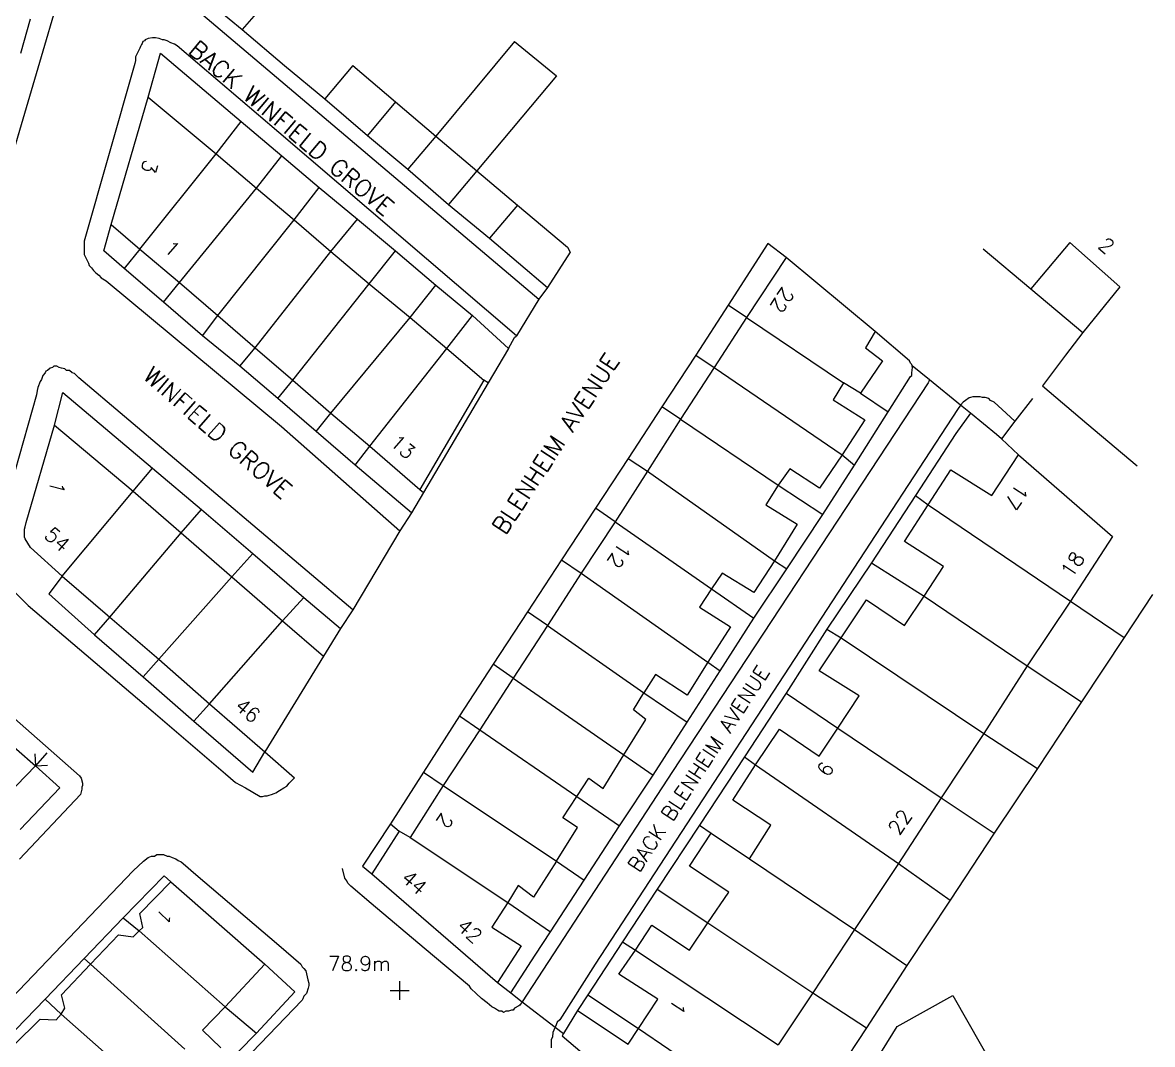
# Model space of a CAD drawing. Extents: x 427500 to 429848, y 434500 to 436505.
# Drawn here: x 429735.8 to 429828.3, y 434764.6 to 434848.3 of the extents above; entities that cross this region are included whole.
import ezdxf

# ---------------------------------------------------------------- set-up
doc = ezdxf.new("R2010")
doc.units = 0
doc.layers.add('LPTIP_Ex_Base', color=8, linetype='Continuous')
doc.styles.add('MtXpl_Romans', font='romans__.ttf')

msp = doc.modelspace()

# ---------------------------------------------------------------- linework, layer by layer
at = {"layer": 'LPTIP_Ex_Base', "color": 251, "true_color": 0x636466}
for p, q in [((429737.15, 434845.05), (429740.4, 434856)), ((429750.2, 434850.65), (429753.75, 434847.75)), ((429756.05, 434850.4), (429753.75, 434847.75)), ((429749.8, 434849.55), (429778.05, 434825.65)), ((429735.6, 434845.8), (429736.4, 434848.6)), ((429745.8, 434846.9), (429745.75, 434846.8)), ((429746.05, 434847), (429745.8, 434846.9)), ((429746.4, 434847.05), (429746.05, 434847)), ((429746.65, 434847.05), (429746.4, 434847.05)), ((429746.95, 434847), (429746.65, 434847.05)), ((429747.2, 434846.9), (429746.95, 434847)), ((429747.35, 434846.9), (429747.2, 434846.9)), ((429747.6, 434846.8), (429747.35, 434846.9)), ((429753.75, 434847.75), (429757.2, 434844.8)), ((429745.35, 434846.2), (429745, 434845.5)), ((429745.4, 434846.35), (429745.35, 434846.2)), ((429745.5, 434846.5), (429745.4, 434846.35)), ((429745.55, 434846.6), (429745.5, 434846.5)), ((429745.6, 434846.75), (429745.55, 434846.6)), ((429745.75, 434846.8), (429745.6, 434846.75)), ((429747.9, 434846.65), (429747.6, 434846.8)), ((429748.2, 434846.55), (429747.9, 434846.65)), ((429748.4, 434846.4), (429748.2, 434846.55)), ((429756.75, 434839.3), (429748.4, 434846.4)), ((429776.05, 434846.75), (429769.6, 434839)), ((429776.05, 434846.75), (429779.5, 434843.95)), ((429733.16, 434831.51), (429737.15, 434845.05)), ((429745, 434845.2), (429744.95, 434844.95)), ((429745, 434845.5), (429745, 434845.2)), ((429746.05, 434842.2), (429747.05, 434845.8)), ((429747.05, 434845.8), (429753.65, 434840.2)), ((429744.9, 434844.75), (429740.8, 434830.4)), ((429744.95, 434844.95), (429744.9, 434844.75)), ((429757.2, 434844.8), (429760.5, 434842.05)), ((429762.8, 434844.8), (429760.5, 434842.05)), ((429762.8, 434844.8), (429766.3, 434841.8)), ((429779.5, 434843.95), (429772.95, 434836.15)), ((429743, 434831.75), (429746.05, 434842.2)), ((429746.05, 434842.2), (429751.6, 434837.55)), ((429760.5, 434842.05), (429764, 434839.05)), ((429766.3, 434841.8), (429764, 434839.05)), ((429766.3, 434841.8), (429769.6, 434839)), ((429751.6, 434837.55), (429753.65, 434840.2)), ((429753.65, 434840.2), (429757, 434837.4)), ((429776.2, 434822.65), (429756.75, 434839.3)), ((429764, 434839.05), (429767.3, 434836.3)), ((429769.6, 434839), (429767.3, 434836.3)), ((429769.6, 434839), (429772.95, 434836.15)), ((429745.35, 434829.75), (429751.6, 434837.55)), ((429751.6, 434837.55), (429754.9, 434834.75)), ((429754.9, 434834.75), (429757, 434837.4)), ((429757, 434837.4), (429760.05, 434834.8)), ((429767.3, 434836.3), (429770.65, 434833.4)), ((429772.95, 434836.15), (429770.65, 434833.4)), ((429772.95, 434836.15), (429776.3, 434833.35)), ((429748.6, 434827), (429754.9, 434834.75)), ((429754.9, 434834.75), (429758, 434832.15)), ((429758, 434832.15), (429760.05, 434834.8)), ((429760.05, 434834.8), (429763.2, 434832.2)), ((429770.65, 434833.4), (429774, 434830.65)), ((429776.3, 434833.35), (429774, 434830.65)), ((429776.3, 434833.35), (429780.4, 434829.9)), ((429751.75, 434824.3), (429758, 434832.15)), ((429758, 434832.15), (429761, 434829.55)), ((429761, 434829.55), (429763.2, 434832.2)), ((429763.2, 434832.2), (429766.3, 434829.6)), ((429742.4, 434829.6), (429743, 434831.75)), ((429743, 434831.75), (429745.35, 434829.75)), ((429740.8, 434830.4), (429740.8, 434829.3)), ((429774, 434830.65), (429778.75, 434826.6)), ((429821.55, 434830.3), (429818.35, 434826.5)), ((429825.65, 434826.65), (429821.55, 434830.3)), ((429740.8, 434829.3), (429741.15, 434828.6)), ((429744.08, 434828.16), (429742.4, 434829.6)), ((429745.35, 434829.75), (429744.08, 434828.16)), ((429745.35, 434829.75), (429748.6, 434827)), ((429754.8, 434821.65), (429761, 434829.55)), ((429761, 434829.55), (429764.15, 434826.9)), ((429764.15, 434826.9), (429766.3, 434829.6)), ((429766.3, 434829.6), (429769.6, 434826.8)), ((429780.6, 434829.5), (429778.75, 434826.6)), ((429780.4, 434829.9), (429780.6, 434829.5)), ((429796.8, 434830.2), (429793.55, 434825.16)), ((429798.3, 434829.05), (429796.8, 434830.2)), ((429814.44, 434829.78), (429818.35, 434826.5)), ((429741.15, 434828.6), (429741.2, 434828.4)), ((429741.2, 434828.4), (429741.4, 434828.2)), ((429798.3, 434829.05), (429795.05, 434824.15)), ((429805.6, 434823), (429798.3, 434829.05)), ((429741.4, 434828.2), (429741.55, 434828)), ((429741.55, 434828), (429741.75, 434827.8)), ((429741.75, 434827.8), (429742, 434827.6)), ((429742, 434827.6), (429742.2, 434827.4)), ((429747.3, 434825.4), (429744.08, 434828.16)), ((429742.2, 434827.4), (429742.6, 434827.15)), ((429742.6, 434827.15), (429756.95, 434815.2)), ((429747.3, 434825.4), (429748.6, 434827)), ((429748.6, 434827), (429751.75, 434824.3)), ((429757.9, 434819), (429764.15, 434826.9)), ((429764.15, 434826.9), (429767.5, 434824.15)), ((429767.5, 434824.15), (429769.6, 434826.8)), ((429769.6, 434826.8), (429772.6, 434824.3)), ((429778.75, 434826.6), (429778.05, 434825.65)), ((429825.65, 434826.65), (429822.6, 434822.9)), ((429778.05, 434825.65), (429776.2, 434822.65)), ((429818.35, 434826.5), (429822.6, 434822.9)), ((429750.5, 434822.65), (429747.3, 434825.4)), ((429793.55, 434825.16), (429790.9, 434821.05)), ((429795.05, 434824.15), (429793.55, 434825.16)), ((429750.5, 434822.65), (429751.75, 434824.3)), ((429751.75, 434824.3), (429754.8, 434821.65)), ((429761, 434816.3), (429767.5, 434824.15)), ((429767.5, 434824.15), (429770.5, 434821.6)), ((429770.5, 434821.6), (429772.6, 434824.3)), ((429772.6, 434824.3), (429775.55, 434821.6)), ((429795.05, 434824.15), (429792.4, 434820.05)), ((429795.05, 434824.15), (429803, 434818.8)), ((429805.6, 434823), (429804.8, 434821.65)), ((429808.4, 434820.6), (429805.6, 434823)), ((429822.6, 434822.9), (429821.2, 434821.05)), ((429753.55, 434820.15), (429750.5, 434822.65)), ((429775.55, 434821.6), (429776.05, 434822.5)), ((429776.05, 434822.5), (429776.2, 434822.65)), ((429753.55, 434820.15), (429754.8, 434821.65)), ((429754.8, 434821.65), (429757.9, 434819)), ((429764.2, 434813.6), (429770.5, 434821.6)), ((429770.5, 434821.6), (429773.55, 434819)), ((429775.55, 434821.6), (429773.9, 434818.8)), ((429790.9, 434821.05), (429788.13, 434816.83)), ((429790.9, 434821.05), (429792.4, 434820.05)), ((429804.8, 434821.65), (429806.2, 434820.6)), ((429821.2, 434821.05), (429819.3, 434818.55)), ((429738.2, 434820.05), (429738, 434820)), ((429738.3, 434820.15), (429738.2, 434820.05)), ((429738.55, 434820.15), (429738.3, 434820.15)), ((429738.75, 434820.05), (429738.55, 434820.15)), ((429738.95, 434820), (429738.75, 434820.05)), ((429756.65, 434817.5), (429753.55, 434820.15)), ((429792.4, 434820.05), (429789.65, 434815.8)), ((429792.4, 434820.05), (429802.9, 434812.9)), ((429806.2, 434820.6), (429804.4, 434817.95)), ((429808.5, 434820.4), (429808.4, 434820.6)), ((429808.6, 434820.3), (429808.5, 434820.4)), ((429808.622, 434820.189), (429808.6, 434820.3)), ((429808.6, 434819.6), (429808.65, 434820.05)), ((429810.052, 434819.026), (429808.622, 434820.189)), ((429808.65, 434820.05), (429808.622, 434820.189)), ((429737.4, 434819.4), (429737.3, 434819.05)), ((429737.6, 434819.6), (429737.4, 434819.4)), ((429737.65, 434819.75), (429737.6, 434819.6)), ((429737.8, 434819.8), (429737.65, 434819.75)), ((429738, 434820), (429737.8, 434819.8)), ((429739.2, 434819.95), (429738.95, 434820)), ((429739.35, 434819.8), (429739.2, 434819.95)), ((429739.6, 434819.8), (429739.35, 434819.8)), ((429739.8, 434819.6), (429739.6, 434819.8)), ((429740, 434819.55), (429739.8, 434819.6)), ((429740.35, 434819.2), (429740, 434819.55)), ((429762.8, 434800.2), (429740.35, 434819.2)), ((429806.65, 434816.4), (429808.5, 434819.3)), ((429808.5, 434819.3), (429808.6, 434819.4)), ((429808.6, 434819.4), (429808.6, 434819.6)), ((429737, 434818.4), (429736.95, 434818.15)), ((429737.2, 434818.9), (429737, 434818.4)), ((429737.3, 434819.05), (429737.2, 434818.9)), ((429756.65, 434817.5), (429757.9, 434819)), ((429757.9, 434819), (429761, 434816.3)), ((429773.55, 434819), (429768.3, 434810.05)), ((429773.9, 434818.8), (429768.6, 434809.8)), ((429773.9, 434818.8), (429773.55, 434819)), ((429809.95, 434818.8), (429789, 434786.95)), ((429803, 434818.8), (429802.15, 434817.4)), ((429804.4, 434817.95), (429803, 434818.8)), ((429810, 434818.9), (429809.95, 434818.8)), ((429810.052, 434819.026), (429810, 434818.9)), ((429812.601, 434816.951), (429810.052, 434819.026)), ((429819.3, 434818.55), (429822.95, 434815.47)), ((429736.9, 434817.8), (429733.2, 434804.8)), ((429736.95, 434818.15), (429736.9, 434817.8)), ((429738.37, 434815.33), (429739.05, 434818)), ((429739.05, 434818), (429746.4, 434811.8)), ((429759.8, 434814.8), (429756.65, 434817.5)), ((429802.15, 434817.4), (429804.75, 434815.75)), ((429804.4, 434817.95), (429806.65, 434816.4)), ((429813, 434817.35), (429812.8, 434817.2)), ((429813.3, 434817.55), (429813, 434817.35)), ((429813.4, 434817.6), (429813.3, 434817.55)), ((429813.6, 434817.65), (429813.4, 434817.6)), ((429814.2, 434817.65), (429813.6, 434817.65)), ((429814.4, 434817.6), (429814.2, 434817.65)), ((429814.6, 434817.6), (429814.4, 434817.6)), ((429814.9, 434817.5), (429814.6, 434817.6)), ((429815.05, 434817.35), (429814.9, 434817.5)), ((429815.35, 434817.2), (429815.05, 434817.35)), ((429818.5, 434817.5), (429817.05, 434815.65)), ((429788.13, 434816.83), (429785.35, 434812.6)), ((429789.65, 434815.8), (429788.13, 434816.83)), ((429803.9, 434812.05), (429806.65, 434816.4)), ((429812.35, 434816.6), (429806.05, 434807)), ((429812.601, 434816.951), (429812.35, 434816.6)), ((429812.8, 434817.2), (429812.601, 434816.951)), ((429813.4, 434816.3), (429812.601, 434816.951)), ((429816, 434816.6), (429815.35, 434817.2)), ((429817.05, 434815.65), (429816, 434816.6)), ((429759.8, 434814.8), (429761, 434816.3)), ((429761, 434816.3), (429764.2, 434813.6)), ((429789.65, 434815.8), (429786.95, 434811.55)), ((429789.65, 434815.8), (429797.65, 434810.4)), ((429804.75, 434815.75), (429802.9, 434812.9)), ((429813.4, 434816.3), (429812.2, 434814.65)), ((429815.55, 434814.55), (429813.4, 434816.3)), ((429817.05, 434815.65), (429815.95, 434814.2)), ((429822.95, 434815.47), (429827.05, 434812)), ((429736.05, 434807.35), (429738.37, 434815.33)), ((429738.37, 434815.33), (429744.8, 434809.9)), ((429756.95, 434815.2), (429766.65, 434806.65)), ((429763, 434812.05), (429759.8, 434814.8)), ((429812.2, 434814.65), (429808.9, 434809.55)), ((429815.95, 434814.2), (429815.55, 434814.55)), ((429763, 434812.05), (429764.2, 434813.6)), ((429764.2, 434813.6), (429768.3, 434810.05)), ((429815.95, 434814.2), (429817.35, 434812.9)), ((429802.9, 434812.9), (429801.05, 434810.15)), ((429802.9, 434812.9), (429803.9, 434812.05)), ((429815.15, 434809.55), (429817.35, 434812.9)), ((429817.35, 434812.9), (429825.05, 434806.2)), ((429744.8, 434809.9), (429746.4, 434811.8)), ((429746.4, 434811.8), (429750.4, 434808.4)), ((429767.6, 434808.15), (429763, 434812.05)), ((429785.35, 434812.6), (429782.68, 434808.53)), ((429785.35, 434812.6), (429786.95, 434811.55)), ((429798.6, 434811.75), (429797.65, 434810.4)), ((429801.05, 434810.15), (429798.6, 434811.75)), ((429801.3, 434808), (429803.9, 434812.05)), ((429786.95, 434811.55), (429784.3, 434807.4)), ((429786.95, 434811.55), (429797.35, 434804.2)), ((429809.95, 434808.8), (429811.8, 434811.65)), ((429811.8, 434811.65), (429815.15, 434809.55)), ((429739, 434802.95), (429744.8, 434809.9)), ((429744.8, 434809.9), (429748.75, 434806.5)), ((429768.3, 434810.05), (429768.6, 434809.8)), ((429797.65, 434810.4), (429796.65, 434808.8)), ((429797.65, 434810.4), (429801.3, 434808)), ((429768.6, 434809.8), (429767.6, 434808.15)), ((429808.9, 434809.55), (429805.3, 434804.05)), ((429808.9, 434809.55), (429809.95, 434808.8)), ((429748.75, 434806.5), (429750.4, 434808.4)), ((429750.4, 434808.4), (429754.6, 434804.8)), ((429767.6, 434808.15), (429766.65, 434806.65)), ((429782.68, 434808.53), (429779.9, 434804.3)), ((429784.3, 434807.4), (429782.68, 434808.53)), ((429796.65, 434808.8), (429799.2, 434807.2)), ((429808, 434805.8), (429809.95, 434808.8)), ((429809.95, 434808.8), (429821.6, 434800.9)), ((429735.95, 434807), (429736.05, 434807.35)), ((429784.3, 434807.4), (429781.5, 434803.2)), ((429784.3, 434807.4), (429792.2, 434801.9)), ((429799.2, 434807.2), (429797.35, 434804.2)), ((429798.35, 434803.55), (429801.3, 434808)), ((429735.9, 434806.8), (429735.95, 434807)), ((429735.9, 434806.15), (429735.9, 434806.8)), ((429742.9, 434799.6), (429748.75, 434806.5)), ((429748.75, 434806.5), (429752.9, 434802.9)), ((429766.65, 434806.65), (429762.8, 434800.2)), ((429806.05, 434807), (429782.65, 434771.15)), ((429825.05, 434806.2), (429821.6, 434800.9)), ((429735.95, 434806), (429735.9, 434806.15)), ((429736.4, 434805.3), (429735.95, 434806)), ((429739, 434802.95), (429736.4, 434805.3)), ((429811.2, 434803.75), (429808, 434805.8)), ((429752.9, 434802.9), (429754.6, 434804.8)), ((429754.6, 434804.8), (429758.8, 434801.2)), ((429779.9, 434804.3), (429777.12, 434800.04)), ((429779.9, 434804.3), (429781.5, 434803.2)), ((429797.35, 434804.2), (429795.65, 434801.6)), ((429795.65, 434799.5), (429798.35, 434803.55)), ((429797.35, 434804.2), (429798.35, 434803.55)), ((429805.3, 434804.05), (429801.65, 434798.6)), ((429805.3, 434804.05), (429809.6, 434801.3)), ((429809.6, 434801.3), (429811.2, 434803.75)), ((429739, 434802.95), (429737.9, 434801.5)), ((429739, 434802.95), (429742.9, 434799.6)), ((429746.9, 434796.15), (429752.9, 434802.9)), ((429752.9, 434802.9), (429757.05, 434799.3)), ((429781.5, 434803.2), (429778.75, 434798.9)), ((429781.5, 434803.2), (429791.9, 434795.9)), ((429793.05, 434803.2), (429792.2, 434801.9)), ((429795.65, 434801.6), (429793.05, 434803.2)), ((429734.75, 434802), (429736.2, 434800.55)), ((429792.2, 434801.9), (429791.2, 434800.4)), ((429792.2, 434801.9), (429795.65, 434799.5)), ((429737.9, 434801.5), (429741.65, 434798.15)), ((429757.05, 434799.3), (429758.8, 434801.2)), ((429758.8, 434801.2), (429761.8, 434798.65)), ((429802.8, 434797.9), (429804.9, 434801)), ((429804.9, 434801), (429808, 434798.9)), ((429808, 434798.9), (429809.6, 434801.3)), ((429809.6, 434801.3), (429818.05, 434795.6)), ((429821.6, 434800.9), (429818.05, 434795.6)), ((429821.6, 434800.9), (429825.99, 434797.93)), ((429828.31, 434801.45), (429825.99, 434797.93)), ((429736.2, 434800.55), (429746.44, 434791.82)), ((429762.8, 434800.2), (429761.8, 434798.65)), ((429777.12, 434800.04), (429774.31, 434795.74)), ((429778.75, 434798.9), (429777.12, 434800.04)), ((429791.2, 434800.4), (429793.75, 434798.8)), ((429741.65, 434798.15), (429742.9, 434799.6)), ((429742.9, 434799.6), (429746.9, 434796.15)), ((429751.05, 434792.5), (429757.05, 434799.3)), ((429757.05, 434799.3), (429760.4, 434796.4)), ((429778.75, 434798.9), (429775.95, 434794.6)), ((429778.75, 434798.9), (429786.65, 434793.4)), ((429793.75, 434798.8), (429791.9, 434795.9)), ((429792.9, 434795.2), (429795.65, 434799.5)), ((429741.65, 434798.15), (429745.62, 434794.71)), ((429761.8, 434798.65), (429760.4, 434796.4)), ((429801.65, 434798.6), (429798.3, 434793.35)), ((429801, 434795.2), (429802.8, 434797.9)), ((429801.65, 434798.6), (429802.8, 434797.9)), ((429802.8, 434797.9), (429814.5, 434790.05)), ((429825.99, 434797.93), (429822.5, 434792.65)), ((429728.2, 434797.35), (429740.4, 434786.6)), ((429746.9, 434796.15), (429745.62, 434794.71)), ((429746.9, 434796.15), (429751.05, 434792.5)), ((429760.4, 434796.4), (429755.6, 434788.55)), ((429774.31, 434795.74), (429771.55, 434791.5)), ((429775.95, 434794.6), (429774.31, 434795.74)), ((429791.9, 434795.9), (429790.2, 434793.2)), ((429790.2, 434791), (429792.9, 434795.2)), ((429791.9, 434795.9), (429792.9, 434795.2)), ((429804.3, 434793.15), (429801, 434795.2)), ((429818.05, 434795.6), (429814.5, 434790.05)), ((429818.05, 434795.6), (429822.5, 434792.65)), ((429745.62, 434794.71), (429749.79, 434791.08)), ((429775.95, 434794.6), (429773.2, 434790.35)), ((429775.95, 434794.6), (429785, 434788.3)), ((429787.6, 434794.9), (429786.65, 434793.4)), ((429790.2, 434793.2), (429787.6, 434794.9)), ((429730, 434793.4), (429736.8, 434787.4)), ((429785.8, 434792), (429786.65, 434793.4)), ((429786.65, 434793.4), (429790.2, 434791)), ((429798.3, 434793.35), (429794.9, 434788.15)), ((429798.3, 434793.35), (429802.55, 434790.5)), ((429751.05, 434792.5), (429749.79, 434791.08)), ((429751.05, 434792.5), (429755.6, 434788.55)), ((429802.55, 434790.5), (429804.3, 434793.15)), ((429822.5, 434792.65), (429818.9, 434787.2)), ((429746.44, 434791.82), (429752.37, 434786.76)), ((429771.55, 434791.5), (429768.6, 434786.9)), ((429771.55, 434791.5), (429773.2, 434790.35)), ((429786.8, 434791.2), (429785.8, 434792)), ((429749.79, 434791.08), (429754.6, 434786.9)), ((429785, 434788.3), (429786.8, 434791.2)), ((429787.4, 434786.65), (429790.2, 434791)), ((429801, 434788.2), (429802.55, 434790.5)), ((429802.55, 434790.5), (429811, 434784.8)), ((429773.2, 434790.35), (429770.2, 434785.8)), ((429773.2, 434790.35), (429781.15, 434784.9)), ((429795.8, 434787.5), (429797.75, 434790.4)), ((429797.75, 434790.4), (429801, 434788.2)), ((429814.5, 434790.05), (429811, 434784.8)), ((429814.5, 434790.05), (429818.9, 434787.2)), ((429754.6, 434786.9), (429755.6, 434788.55)), ((429755.6, 434788.55), (429758.031, 434786.439)), ((429783.3, 434785.55), (429785, 434788.3)), ((429785, 434788.3), (429787.4, 434786.65)), ((429794.9, 434788.15), (429791.2, 434782.55)), ((429794.9, 434788.15), (429795.8, 434787.5)), ((429733.5, 434784), (429736.8, 434787.4)), ((429736.8, 434787.4), (429738.8, 434785.6)), ((429752.37, 434786.76), (429753.2, 434786.05)), ((429768.6, 434786.9), (429765.9, 434782.65)), ((429768.6, 434786.9), (429770.2, 434785.8)), ((429789, 434786.95), (429776.683, 434768.08)), ((429793.95, 434784.6), (429795.8, 434787.5)), ((429795.8, 434787.5), (429807.5, 434779.4)), ((429818.9, 434787.2), (429815.35, 434781.9)), ((429740.4, 434786.6), (429740.55, 434786.4)), ((429740.55, 434786.4), (429740.65, 434786)), ((429740.65, 434785.8), (429740.6, 434785.65)), ((429740.65, 434786), (429740.65, 434785.8)), ((429753.2, 434786.05), (429754, 434785.6)), ((429757.4, 434785.75), (429757.6, 434786)), ((429757.6, 434786), (429758, 434786.4)), ((429758, 434786.4), (429758.031, 434786.439)), ((429770.2, 434785.8), (429767.5, 434781.55)), ((429770.2, 434785.8), (429779.5, 434779.6)), ((429781.15, 434784.9), (429782.15, 434786.4)), ((429782.15, 434786.4), (429783.3, 434785.55)), ((429784.65, 434782.5), (429787.4, 434786.65)), ((429740.5, 434785.05), (429735.5, 434779.75)), ((429738.8, 434785.6), (429735.56, 434782.2)), ((429740.6, 434785.5), (429740.5, 434785.05)), ((429740.6, 434785.65), (429740.6, 434785.5)), ((429754, 434785.6), (429755.2, 434784.9)), ((429755.2, 434784.9), (429755.4, 434784.9)), ((429755.4, 434784.9), (429755.6, 434784.95)), ((429755.6, 434784.95), (429755.8, 434784.95)), ((429755.8, 434784.95), (429755.95, 434785)), ((429755.95, 434785), (429756.15, 434785.05)), ((429756.15, 434785.05), (429756.35, 434785.15)), ((429756.35, 434785.15), (429756.5, 434785.2)), ((429756.5, 434785.2), (429756.8, 434785.4)), ((429756.8, 434785.4), (429757.15, 434785.6)), ((429757.15, 434785.6), (429757.4, 434785.75)), ((429780, 434783.15), (429781.15, 434784.9)), ((429781.15, 434784.9), (429784.65, 434782.5)), ((429797.05, 434782.55), (429793.95, 434784.6)), ((429811, 434784.8), (429807.5, 434779.4)), ((429811, 434784.8), (429815.35, 434781.9)), ((429781.2, 434782.35), (429780, 434783.15)), ((429765.9, 434782.65), (429763.6, 434779.2)), ((429765.9, 434782.65), (429766.6, 434782.05)), ((429779.5, 434779.6), (429781.2, 434782.35)), ((429781.75, 434778.05), (429784.65, 434782.5)), ((429791.2, 434782.55), (429787.75, 434777.3)), ((429791.2, 434782.55), (429792.15, 434781.9)), ((429795.3, 434779.8), (429797.05, 434782.55)), ((429766.6, 434782.05), (429764.35, 434778.55)), ((429767.5, 434781.55), (429766.6, 434782.05)), ((429767.5, 434781.55), (429775.5, 434776.2)), ((429790.4, 434779.2), (429792.15, 434781.9)), ((429792.15, 434781.9), (429795.3, 434779.8)), ((429815.35, 434781.9), (429811.75, 434776.4)), ((429744.8, 434778.8), (429745.65, 434779.6)), ((429745.65, 434779.6), (429746.05, 434779.9)), ((429746.05, 434779.9), (429746.3, 434780)), ((429746.3, 434780), (429746.55, 434780)), ((429746.55, 434780), (429746.75, 434780.15)), ((429746.75, 434780.15), (429747.3, 434780.15)), ((429747.3, 434780.15), (429747.6, 434780)), ((429747.6, 434780), (429747.75, 434780)), ((429747.75, 434780), (429748, 434779.9)), ((429748, 434779.9), (429748.3, 434779.8)), ((429748.3, 434779.8), (429748.5, 434779.65)), ((429748.5, 434779.65), (429748.75, 434779.55)), ((429748.75, 434779.55), (429748.9, 434779.4)), ((429748.9, 434779.4), (429749.95, 434778.5)), ((429779.5, 434779.6), (429777.6, 434776.65)), ((429779.5, 434779.6), (429781.75, 434778.05)), ((429795.3, 434779.8), (429803.9, 434774)), ((429807.5, 434779.4), (429803.9, 434774)), ((429807.5, 434779.4), (429811.75, 434776.4)), ((429722.9, 434755.9), (429744.8, 434778.8)), ((429744, 434774.95), (429747.35, 434778.4)), ((429747.35, 434778.4), (429747.9, 434777.9)), ((429749.95, 434778.5), (429756.73, 434772.71)), ((429762.15, 434778.2), (429761.95, 434779)), ((429763.6, 434779.2), (429764.35, 434778.55)), ((429764.35, 434778.55), (429774.65, 434769.65)), ((429793.6, 434777.05), (429790.4, 434779.2)), ((429745.35, 434775.3), (429747.9, 434777.9)), ((429747.9, 434777.9), (429755.6, 434771.15)), ((429762.3, 434778), (429762.15, 434778.2)), ((429762.4, 434777.8), (429762.3, 434778)), ((429762.65, 434777.55), (429762.4, 434777.8)), ((429764.32, 434776.14), (429762.65, 434777.55)), ((429776.35, 434777.6), (429775.5, 434776.2)), ((429777.6, 434776.65), (429776.35, 434777.6)), ((429779, 434773.8), (429781.75, 434778.05)), ((429787.75, 434777.3), (429784.9, 434773)), ((429787.75, 434777.3), (429791.9, 434774.55)), ((429791.9, 434774.55), (429793.6, 434777.05)), ((429768.66, 434772.47), (429764.32, 434776.14)), ((429775.5, 434776.2), (429774.2, 434774.2)), ((429775.5, 434776.2), (429779, 434773.8)), ((429811.75, 434776.4), (429808.2, 434771.05)), ((429740.79, 434771.61), (429744, 434774.95)), ((429744, 434774.95), (429745.3, 434773.9)), ((429745.6, 434774.15), (429745.35, 434775.3)), ((429744.8, 434773.4), (429745.3, 434773.9)), ((429745.3, 434773.9), (429745.6, 434774.15)), ((429745.3, 434773.9), (429752.35, 434767.65)), ((429774.2, 434774.2), (429776.6, 434772.65)), ((429777.75, 434771.9), (429779, 434773.8)), ((429785.95, 434772.3), (429787.3, 434774.35)), ((429787.3, 434774.35), (429790.4, 434772.3)), ((429790.4, 434772.3), (429791.9, 434774.55)), ((429791.9, 434774.55), (429800.5, 434768.8)), ((429803.9, 434774), (429800.5, 434768.8)), ((429803.9, 434774), (429808.2, 434771.05)), ((429741.3, 434771.15), (429743.6, 434773.55)), ((429743.6, 434773.55), (429744.8, 434773.4)), ((429784.9, 434773), (429782.05, 434768.65)), ((429784.9, 434773), (429785.95, 434772.3)), ((429756.73, 434772.71), (429758.55, 434771.15)), ((429772.35, 434769.35), (429768.66, 434772.47)), ((429776.6, 434772.65), (429774.65, 434769.65)), ((429784.6, 434770.35), (429785.95, 434772.3)), ((429785.95, 434772.3), (429797.65, 434764.55)), ((429737.6, 434768.3), (429740.79, 434771.61)), ((429738.95, 434768.65), (429741.3, 434771.15)), ((429741.3, 434771.15), (429740.79, 434771.61)), ((429741.3, 434771.15), (429749.05, 434764.2)), ((429752.35, 434767.65), (429755.6, 434771.15)), ((429755.6, 434771.15), (429758.05, 434768.9)), ((429758.55, 434771.15), (429758.65, 434770.95)), ((429775.75, 434768.8), (429777.75, 434771.9)), ((429782.65, 434771.15), (429779.75, 434766.6)), ((429808.2, 434771.05), (429804.9, 434765.95)), ((429758.65, 434770.95), (429758.8, 434770.8)), ((429758.8, 434770.8), (429758.95, 434770.6)), ((429758.95, 434770.6), (429759.13, 434769.88)), ((429787.8, 434768.3), (429784.6, 434770.35)), ((429759.15, 434769.2), (429759, 434768.75)), ((429759.13, 434769.88), (429759.2, 434769.6)), ((429759.2, 434769.4), (429759.15, 434769.2)), ((429759.2, 434769.6), (429759.2, 434769.4)), ((429772.5, 434769.15), (429772.35, 434769.35)), ((429772.9, 434768.75), (429772.5, 434769.15)), ((429774.65, 434769.65), (429775.75, 434768.8)), ((429734.4, 434765), (429737.6, 434768.3)), ((429737.6, 434768.3), (429738.9, 434767.05)), ((429739.2, 434767.55), (429738.95, 434768.65)), ((429758.05, 434768.9), (429754.9, 434765.5)), ((429758.696, 434768.307), (429758.65, 434768.2)), ((429758.8, 434768.55), (429758.696, 434768.307)), ((429759, 434768.75), (429758.8, 434768.55)), ((429773.35, 434768.35), (429772.9, 434768.75)), ((429773.8, 434768), (429773.35, 434768.35)), ((429775.75, 434768.8), (429776.683, 434768.08)), ((429782.05, 434768.65), (429781.2, 434767.35)), ((429782.05, 434768.65), (429786.2, 434765.9)), ((429786.2, 434765.9), (429787.8, 434768.3)), ((429800.5, 434768.8), (429797.65, 434764.55)), ((429800.5, 434768.8), (429804.9, 434765.95)), ((429807.4, 434766.05), (429811.95, 434768.6)), ((429811.95, 434768.6), (429817.9, 434758.2)), ((429758.65, 434768.2), (429736.05, 434744.75)), ((429738.9, 434767.05), (429739.2, 434767.55)), ((429750.5, 434765.75), (429752.35, 434767.65)), ((429752.35, 434767.65), (429754.9, 434765.5)), ((429774.2, 434767.65), (429773.8, 434768)), ((429774.4, 434767.55), (429774.2, 434767.65)), ((429774.65, 434767.4), (429774.4, 434767.55)), ((429774.8, 434767.3), (429774.65, 434767.4)), ((429775, 434767.3), (429774.8, 434767.3)), ((429775.15, 434767.2), (429775, 434767.3)), ((429775.35, 434767.3), (429775.15, 434767.2)), ((429775.55, 434767.3), (429775.35, 434767.3)), ((429775.8, 434767.4), (429775.55, 434767.3)), ((429775.95, 434767.4), (429775.8, 434767.4)), ((429776.05, 434767.55), (429775.95, 434767.4)), ((429776.4, 434767.75), (429776.05, 434767.55)), ((429776.5, 434767.8), (429776.4, 434767.75)), ((429776.683, 434768.08), (429776.5, 434767.8)), ((429776.683, 434768.08), (429779.378, 434765.997)), ((429781.2, 434767.35), (429780.056, 434765.473)), ((429781.2, 434767.35), (429785.35, 434764.6)), ((429735, 434764.5), (429737.2, 434766.65)), ((429737.2, 434766.65), (429738.5, 434766.6)), ((429738.5, 434766.6), (429738.9, 434767.05)), ((429738.9, 434767.05), (429745.9, 434760.9)), ((429779.55, 434766.4), (429779.401, 434766.05)), ((429779.75, 434766.6), (429779.55, 434766.4)), ((429752, 434764.3), (429750.5, 434765.75)), ((429754.9, 434765.5), (429751.5, 434762.05)), ((429779.2, 434765.55), (429779.15, 434765.2)), ((429779.351, 434765.93), (429779.2, 434765.55)), ((429779.378, 434765.997), (429779.351, 434765.93)), ((429779.401, 434766.05), (429779.378, 434765.997)), ((429779.378, 434765.997), (429780.056, 434765.473)), ((429780.056, 434765.473), (429779.95, 434765.3)), ((429785.35, 434764.6), (429786.2, 434765.9)), ((429786.2, 434765.9), (429794.8, 434760.05)), ((429804.9, 434765.95), (429802.05, 434761.65)), ((429805.35, 434762.75), (429807.4, 434766.05)), ((429779.15, 434765.2), (429779.05, 434764.95)), ((429779.05, 434764.95), (429779.05, 434764.3)), ((429779.95, 434765.3), (429792.2, 434754.9))]:
    msp.add_line(p, q, dxfattribs=at)
for points in [[(429736.739, 434788.398), (429736.8, 434787.4), (429737.798, 434787.461)], [(429737.741, 434788.464), (429736.8, 434787.4)], [(429766.65, 434768.225), (429766.65, 434769.775)], [(429765.875, 434769), (429767.425, 434769)]]:
    msp.add_lwpolyline(points, dxfattribs=at)

# ---------------------------------------------------------------- texts
at = {"layer": 'LPTIP_Ex_Base', "color": 251, "true_color": 0x636466, "style": 'MtXpl_Romans'}
for s, height, rotation, p in [('BACK WINFIELD GROVE', 1.4, 320.1, (429749.246, 434845.879)), ('3', 1.2, 253.4, (429745.726, 434837.151)), ('2', 1.2, 319.3, (429823.78, 434829.925)), ('1', 1.2, 319.1, (429747.225, 434829.675)), ('22', 1.2, 237.3, (429798.026, 434826.754)), ('BLENHEIM AVENUE', 1.4, 56.7, (429775.284, 434806.252)), ('WINFIELD GROVE', 1.4, 319, (429745.522, 434819.19)), ('13', 1.2, 318.3, (429765.729, 434813.786)), ('1', 1.2, 255.1, (429738.128, 434810.88)), ('17', 1.2, 236, (429817.251, 434810.633)), ('54', 1.2, 318, (429737.431, 434806.197)), ('12', 1.2, 236.7, (429784.689, 434805.828)), ('18', 1.2, 56.5, (429821.704, 434802.719)), ('BACK BLENHEIM AVENUE', 1.2, 56.9, (429786.264, 434778.605)), ('46', 1.2, 320.2, (429753.024, 434792.144)), ('9', 1.2, 236.8, (429801.291, 434787.901)), ('2', 1.2, 236, (429770.124, 434783.661)), ('22', 1.2, 55.6, (429807.546, 434781.615)), ('44', 1.2, 318.8, (429766.668, 434778.072)), ('1', 1.2, 226, (429747.295, 434775.857)), ('42', 1.2, 318.1, (429771.206, 434774.122)), ('1', 1.2, 236.4, (429789.225, 434768.413))]:
    msp.add_text(s, height=height, rotation=rotation, dxfattribs=at).set_placement(p)
msp.add_text('78.9m', height=1.2, dxfattribs=at).set_placement((429760.768, 434770.616))

doc.saveas('drawing.dxf')
